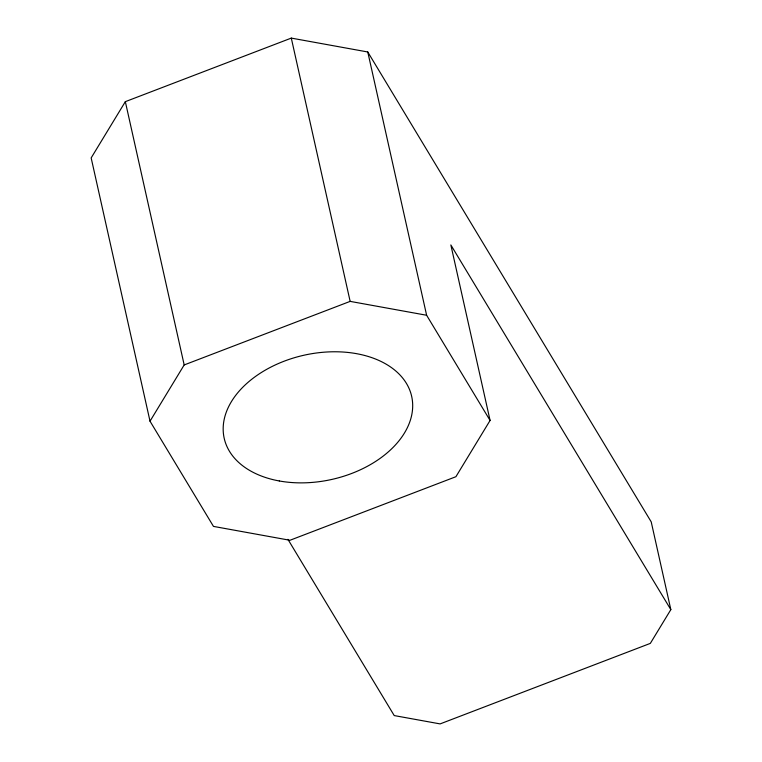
<?xml version="1.0" encoding="UTF-8"?>
<svg xmlns="http://www.w3.org/2000/svg" width="762" height="762" viewBox="0 0 762 762"><rect width="100%" height="100%" fill="white"/><g stroke="black" fill="none" stroke-linecap="round" stroke-linejoin="round"><path stroke-width="1.14" d="M670.836 609.629L651.215 521.875L367.77 51.978L291.294 38.1L125.339 101.66L91.164 157.915L150.019 421.195L213.474 526.399L289.951 540.277L455.914 476.707L490.08 420.453L450.847 244.935L670.836 609.629L650.329 643.385L440.112 723.9L394.23 715.575L287.922 539.334M150.019 421.195L184.185 364.941L350.149 301.381L426.625 315.258L490.08 420.453M367.77 51.978L426.625 315.258M291.294 38.1L350.149 301.381M125.339 101.66L184.185 364.941M279.273 480.965A96.05 63.646 -12.6 0 0 412.185 399.098A96.05 63.646 -12.6 0 0 262.328 371.904A96.05 63.646 -12.6 0 0 279.273 480.965"/></g></svg>
